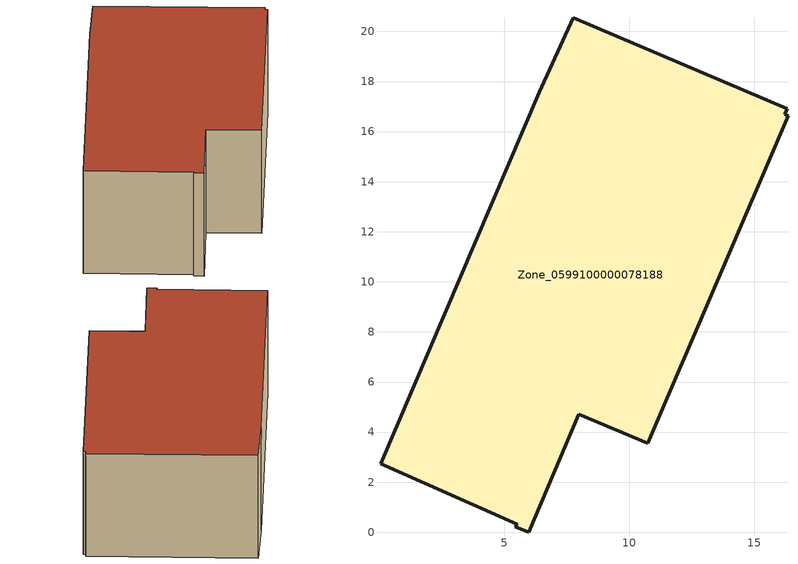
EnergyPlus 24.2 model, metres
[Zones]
Zone_0599100000078188
 floor ground (C_G): 0.07,2.73 6.4,17.58 7.77,20.55 16.3,16.9 16.22,16.7 16.34,16.64 10.74,3.55 7.98,4.72 5.98,0 5.46,0.22 5.53,0.32 z0
 wall outside (C_F): 5.46,0.22 5.98,0 7.98,4.72 10.74,3.55 16.34,16.64 16.22,16.7 16.3,16.9 7.77,20.55 6.4,17.58 0.07,2.73 5.53,0.32 5.46,0.22 z0:6.2
 roof outside (C_R): 16.3,16.9 7.77,20.55 6.4,17.58 0.07,2.73 5.53,0.32 5.46,0.22 5.98,0 7.98,4.72 10.74,3.55 16.34,16.64 16.22,16.7 z6.2
[BUILDING]
Pand.0599100000078188: North Axis=0; Terrain=City; Loads Convergence Tolerance Value=0.04; Temperature Convergence Tolerance Value=0.4; Solar Distribution=FullExterior; Maximum Number of Warmup Days=25; Minimum Number of Warmup Days=1
[Site:Location]
Rotterdam.The.Hague.AP_ZH_NLD Design_Conditions: Latitude=51.96; Longitude=4.45; Time Zone=1; Elevation=-4.5
[SITE:GROUNDTEMPERATURE:BUILDINGSURFACE]
18, 18, 18, 18, 18, 18, 18, 18, 18, 18, 18, 18
[MATERIAL] Thermal Absorptance=0.9; Solar Absorptance=0.7; Visible Absorptance=0.7
Name | Roughness | Thickness | Conductivity | Density | Specific Heat
G.D.1992-2005 | MediumSmooth | 0.15 | 0.06 | 540 | 1210
F.D.1992-2005 | Rough | 0.3 | 0.12 | 1920 | 840
R.D.1992-2005 | MediumRough | 0.2 | 0.08 | 1500 | 1000
[CONSTRUCTION]
C_G: G.D.1992-2005
C_F: F.D.1992-2005
C_R: R.D.1992-2005
[ZONE]
Zone_0599100000078188: Type=1; Multiplier=1; Ceiling Height=Autocalculate; Volume=Autocalculate; Floor Area=autocalculate; Part of Total Floor Area=Yes
[ZONEINFILTRATION:DESIGNFLOWRATE]
Infil_Zone_0599100000078188: Zone or ZoneList or Space or SpaceList=Zone_0599100000078188; Schedule=AlwaysOn; Design Flow Rate Calculation Method=Flow/Area; Flow Rate per Floor Area=0.0021; Constant Term Coefficient=1; Temperature Term Coefficient=0; Velocity Term Coefficient=0; Velocity Squared Term Coefficient=0
[HVACTEMPLATE:ZONE:IDEALLOADSAIRSYSTEM]
Zone_0599100000078188: Maximum Heating Supply Air Temperature=50; Minimum Cooling Supply Air Temperature=13; Maximum Heating Supply Air Humidity Ratio=0.0156; Minimum Cooling Supply Air Humidity Ratio=0.0077; Heating Limit=NoLimit; Cooling Limit=NoLimit; Dehumidification Control Type=ConstantSensibleHeatRatio; Cooling Sensible Heat Ratio=0.7; Dehumidification Setpoint=60; Humidification Control Type=None; Humidification Setpoint=30; Outdoor Air Method=None; Outdoor Air Flow Rate per Person=0.00944; Outdoor Air Flow Rate per Zone Floor Area=0; Outdoor Air Flow Rate per Zone=0; Demand Controlled Ventilation Type=None; Outdoor Air Economizer Type=NoEconomizer; Heat Recovery Type=None; Sensible Heat Recovery Effectiveness=0.7; Latent Heat Recovery Effectiveness=0.65
[ZONECONTROL:THERMOSTAT]
ThermostatControl_Zone_0599100000078188: Zone or ZoneList=Zone_0599100000078188; Control Type Schedule=DualSetpointControlType; Control 1=Thermostat_Zone_0599100000078188; Temperature Difference Between Cutout And Setpoint=0
[THERMOSTATSETPOINT:DUALSETPOINT]
Thermostat_Zone_0599100000078188: Heating Setpoint Temperature Schedule=HeatingSetpoint_Zone_0599100000078188; Cooling Setpoint Temperature Schedule=CoolingSetpoint_Zone_0599100000078188
[SCHEDULE:COMPACT]
HeatingSetpoint_Zone_0599100000078188: Through: 12/31, For: AllDays, Until: 24:00, 21
CoolingSetpoint_Zone_0599100000078188: Through: 12/31, For: AllDays, Until: 24:00, 24
DualSetpointControlType: Through: 12/31, For: AllDays, Until: 24:00, 4
AlwaysOn: Through: 12/31, For: AllDays, Until: 24:00, 1
